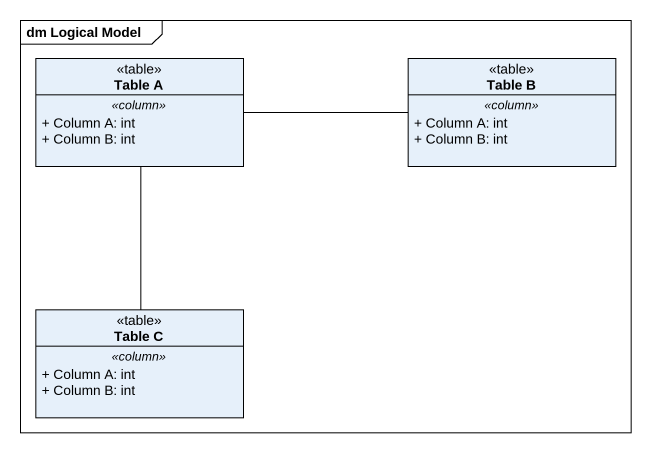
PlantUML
@startuml
mainframe dm Logical Model
hide circle
hide empty members
skinparam classAttributeIconSize 0
class "Table A" as Table_A <<table>> {
  .. <<column>> ..
  + Column A: int
  + Column B: int
}
class "Table B" as Table_B <<table>> {
  .. <<column>> ..
  + Column A: int
  + Column B: int
}
class "Table C" as Table_C <<table>> {
  .. <<column>> ..
  + Column A: int
  + Column B: int
}
Table_A -right- Table_B
Table_A -- Table_C
@enduml
